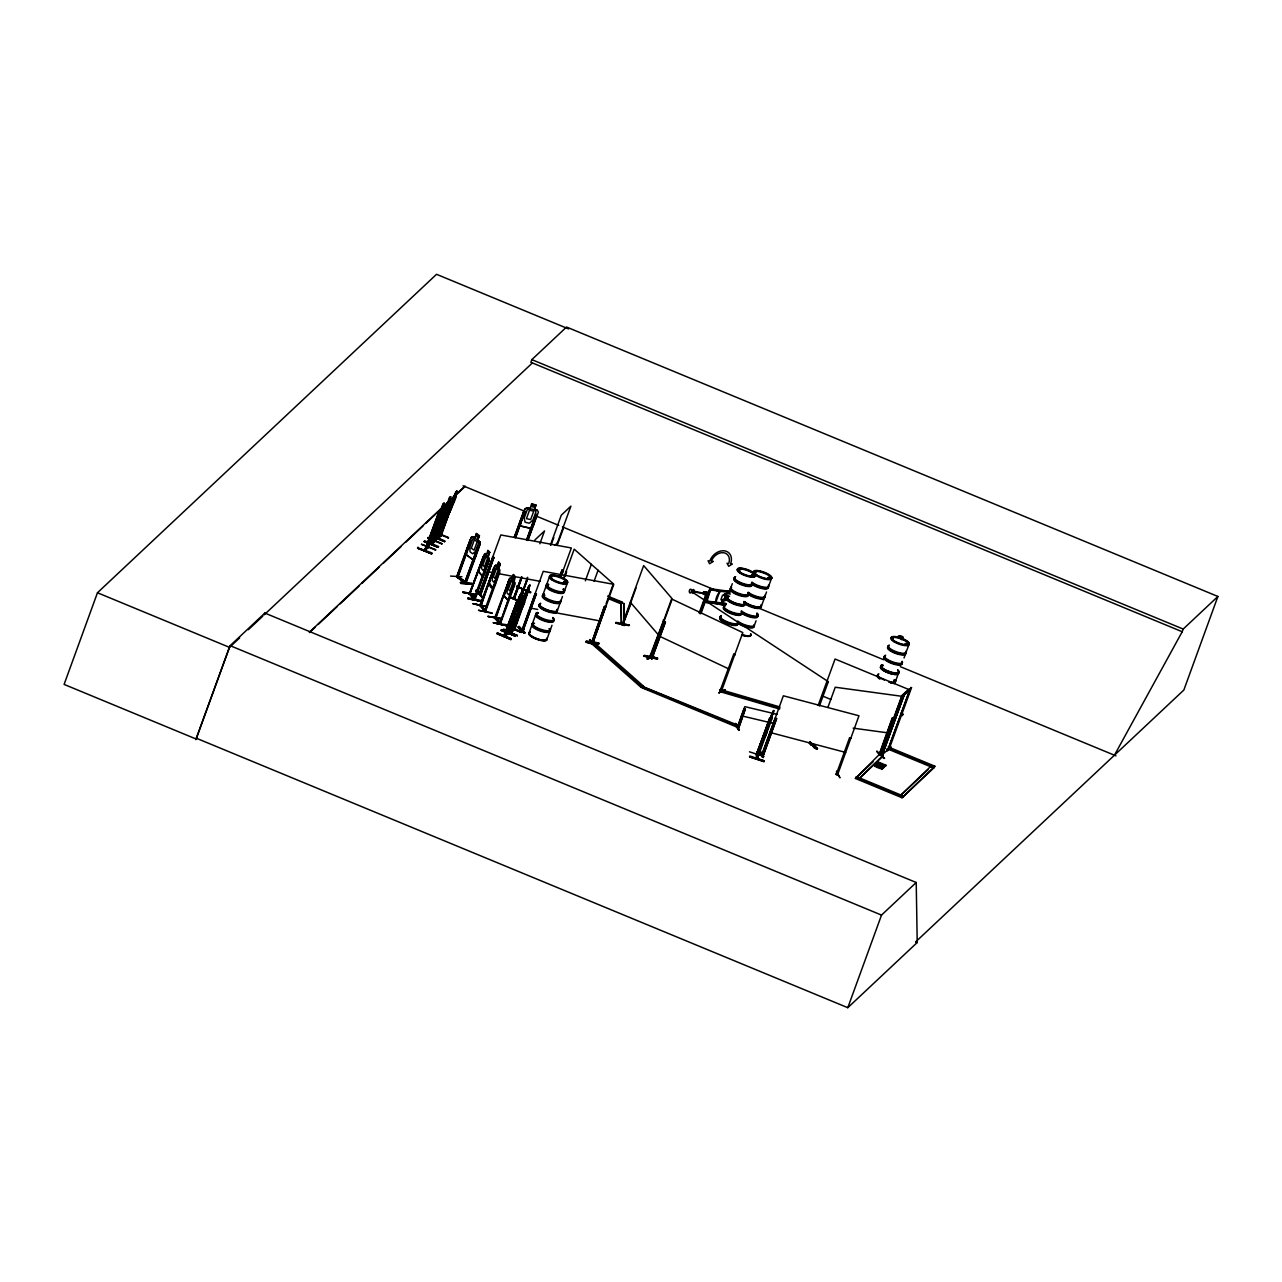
<?xml version="1.0" encoding="UTF-8"?>
<svg xmlns="http://www.w3.org/2000/svg" width="1282" height="1282" viewBox="0 0 1282 1282"><rect width="100%" height="100%" fill="white"/><g stroke="black" fill="none" stroke-linecap="round" stroke-linejoin="round"><path stroke-width="1.5" d="M489.259 560.49L488.154 556.885L489.644 552.334L487.897 556.933L488.346 559.465L473.747 599.223L474.853 599.96L489.259 560.49L489.163 558.215L485.221 553.536L469.549 594.271L484.179 554.449L485.365 553.568L486.455 554.866M499.643 569.993L495.237 584.127M510.621 577.926L514.659 582.573L514.547 584.672L508.137 600.665L504.098 595.81M514.963 576.628L513.329 581.131L514.739 582.445L514.691 584.704L500.252 624.062M520.54 521.149L520.364 525.876L530.796 528.264L533.841 524.178M460.414 582.461L471.696 583.166L471.888 584.207L460.591 583.358L471.536 583.871L460.414 582.413M706.638 602.54L710.388 590.089L705.437 602.38M711.286 588.614L710.805 589.816C706.959 590.778 714.763 588.855 709.908 588.662L730.612 591.499M522.703 592.797L522.527 594.111L522.864 592.861L521.566 593.438M528.825 590.297L528.937 589.143M527.03 590.794L525.989 591.467L529.162 589.047L514.611 629.75L510.669 632.891L526.149 591.531L525.011 593.438M598.678 642.907C601.002 645.647 583.871 643.292 586.275 641.24L598.71 642.955L586.291 641.256M703.578 592.396C705.485 595.777 676.768 587.06 703.417 593.245M466.327 554.657L473.298 559.913L466.199 554.769L466.824 549.529L471.231 537.414L472.978 536.597L479.885 541.693L480.253 544.001L465.959 583.486L466.456 582.156L465.414 581.419M442.194 507.544L428.204 547.911L442.963 508.121C444.021 502.752 438.845 526.373 433.813 527.527M448.988 501.47L450.575 496.711L434.774 541.501L449.694 500.493L440.063 527.527L442.226 522.719M447.899 511.438C443.284 525.908 458.203 495.557 456.12 494.916M425.143 550.891L440.367 509.515L424.999 550.923L429.101 546.196M431.826 542.975C441.104 536.213 425.848 546.933 432.467 542.863M432.034 544.273L446.937 503.089L431.329 543.969M434.999 541.485L435.175 539.578M438.316 538.616L438.091 536.934L438.22 538.52M441.537 535.539L437.931 538.889L453.363 497.512L452.418 499.499M446.601 509.515L446.649 510.605M446.585 510.701L446.825 509.419L445.992 510.332M644.253 655.31L657.682 658.067L644.061 655.903M468.154 597.893L468.154 598.886L481.375 601.29M478.555 610.184L491.951 612.956M492.24 613.261L478.747 610.456M481.679 600.585L468.154 597.781M507.111 624.783L493.298 622.748L507.095 625.84L493.298 622.748L507.111 625.76L507.079 624.735M749.842 756.027L764.28 760.819L749.633 756.62M764.056 761.46L749.569 756.781M482.705 576.451L484.852 572.589L482.705 576.451L478.667 571.612L479.772 566.564M510.765 577.942L509.467 578.631L504.163 595.938L508.153 600.457M705.132 601.995L710.084 588.454L700.917 613.709M709.571 589.768L729.891 592.524M710.276 588.999L711.157 588.855M508.682 632.122L507.319 633.596L518.024 604.223M508.297 633.564L504.435 636.641M510.989 632.539L510.028 632.571L524.338 595.874L523.489 595.97M511.069 631.529L514.451 629.013L511.374 631.545M515.092 628.404L514.05 628.388L515.027 628.276M707.776 593.758L706.398 593.566L707.776 593.758L707.215 595.281L707.231 594.367M901.038 713.209L900.797 714.186M902.352 715.564L902.977 714.17M902.832 713.994L902.224 715.484M440.591 521.822L439.854 524.867L442.803 519.627M501.038 630.391L515.172 636.08L501.038 630.391L501.342 629.638L515.043 636.048M705.869 601.258L726.157 603.726L725.708 604.96L705.084 602.203L725.452 604.735L725.9 603.502L705.501 600.921M771.876 714.987L771.86 713.978L771.54 719.795L757.117 759.232L756.909 754.441M771.524 719.795L772.085 716.606M623.757 623.869C622.042 621.674 624.046 627.315 622.155 624.446M435.592 550.074L421.457 544.321M428.012 537.975L442.018 543.76M434.438 532.206L448.444 537.991M434.502 531.758L448.508 537.495L448.219 538.264M535.507 638.724L535.588 638.564A9.567 2.788 20 0 1 530.011 632.347M898.442 671.464A9.503 2.772 20 0 1 887.545 671.512L887.625 671.223M446.408 507.752L446.649 506.855L446.36 507.928M516.117 610.857L513.056 613.485L514.29 609.319M519.354 609.671C524.21 597.428 514.979 616.594 522.431 607.027M435.191 523.569L433.877 527.783L435.047 523.505M441.617 517.095L440.447 521.357L441.713 517.207M440.239 527.479L437.386 530.203L444.774 511.326M437.547 530.251L438.877 526.053M516.598 586.355L530.62 592.076L516.598 586.355L530.347 592.845L530.62 592.076M528.088 589.191L529.017 588.983M469.148 593.79L474.34 599.816L487.673 562.686M470.734 593.117L469.661 592.412L470.286 593.101M469.613 594.287L483.09 557.253L469.244 593.822L470.222 594.415M474.628 598.373C476.648 599.031 472.85 596.499 473.859 599.255M479.724 605.441L484.965 611.53L498.249 574.336M480.894 606.178L494.756 566.099L480.253 605.985M485.189 610.024L480.718 605.136L484.724 609.895C487.817 611.049 483.602 608.101 484.42 610.953L498.906 571.115L498.618 568.615M495.749 618.725L508.521 581.451L494.628 618.052L495.685 618.661M496.166 617.315L495.092 616.626L495.717 617.299M495.124 618.052L500.284 624.174L500.252 622.219M887.529 671.447L887.545 671.399A9.503 2.772 20 0 1 883.378 665.246M568.599 328.929L436.537 274.3L97.464 592.749L64.1 684.412L196.162 739.041L230.151 645.663L264.861 613.068L916.213 882.497L917.223 942.51L847.803 1007.7L196.45 738.272M228.853 648.756L195.777 739.65L196.979 738.496M264.861 613.068L264.236 614.783L532.399 362.934M417.804 547.767L432.034 552.959L431.553 553.92L417.563 548.119L418.028 547.174M427.948 538.12L428.236 537.35L441.937 543.905L428.156 537.847M425.303 549.033L424.518 550.731L438.22 513.729L424.919 550.347M439.774 514.675L428.124 547.334M442.418 507.88L444.005 503.121L442.258 507.816L443.123 506.919M428.028 547.366L441.873 509.387L437.691 518.857L438.797 517.816M431.008 544.177L445.271 507.512L444.469 507.608M431.441 543.969L444.79 507.303M443.668 512.992L449.389 497.817L450.719 496.775M444.934 511.39L447.578 505.573M443.668 515.588L434.935 541.453M439.998 526.293L434.662 540.956M441.328 522.623L448.444 502.977L444.261 512.431L445.367 511.39M438.156 536.966L437.354 538.664L441.409 534.898M451.072 501.663L437.659 538.312M453.956 498.954L440.575 535.652L455.959 496.118M435.367 550.331L435.656 549.561L421.586 544.273M450.286 509.643L440.607 535.604M451.617 505.973L454.709 497.32L450.543 506.775L451.649 505.749M455.975 494.852L455.11 495.749L456.841 491.054L441.2 535.812M438.172 547.382L438.604 546.549L424.598 540.764L424.118 541.709L438.172 547.382L424.182 541.597M444.646 541.485L430.864 535.139L444.87 540.908M450.543 576.083L461.905 576.756M531.838 359.633L530.86 362.309L1182.212 631.738L1183.19 629.061L1217.9 596.467L566.548 327.038L531.838 359.633L1183.19 629.061M479.997 543.985L465.446 583.454L456.584 576.884L469.933 540.219L471.135 540.844L457.802 577.493M465.799 583.374L456.985 576.9C457.434 573.519 459.228 577.765 457.498 577.557L470.75 540.812L469.933 540.219M471.423 537.559L472.962 536.773L474.821 538.232L476.535 533.504L474.901 538.023M479.228 535.764L477.593 540.267L479.66 541.805M474.949 538.232L472.914 538.648L469.853 547.061L470.013 551.773L472.786 553.808L475.59 551.292L478.651 542.879L477.705 540.283L479.5 535.7L476.423 533.504M464.661 582.877L477.978 546.148L479.18 546.773L477.978 546.148M478.362 546.164L464.629 582.813M464.917 582.765L465.719 581.579M465.382 583.39L465.783 581.996L458.235 576.628M462.946 591.643L476.215 595.168L476.487 594.415L462.706 592.428L476.215 594.992M469.196 593.854L469.709 592.412M486.311 555.058L487.945 550.331L489.788 552.366M475.622 590.714L476.616 590.073L482.288 597.108L475.638 590.682L476.632 590.073L482.208 596.963M472.994 603.726L486.807 606.594L473.314 603.838M487.673 563.151L474.212 599.784M484.66 572.477L489.035 560.458M480.878 594.383L493.89 557.446L492.705 557.221L479.42 594.079L481.375 593.037M479.724 594.159L480.75 594.319L493.89 557.446M481.551 596.979L475.718 590.617M480.878 604.223L479.756 605.505L493.666 568.904L480.814 606.114M495.846 579.544L493.682 582.14L492.112 580.265L492.576 575.666L498.666 562.013L500.365 564.016L498.73 568.535L499.836 572.157L485.477 611.61L484.852 610.937M497.031 566.74L498.666 562.221L500.108 564.08L498.458 568.583M484.836 611.434L485.333 609.607M486.487 606.482L473.042 603.662M514.226 537.222L523.569 511.55L524.803 511.838L515.62 537.703M514.37 537.43L524.787 509.034L526.87 507.816L529.899 508.457M537.302 510.364L526.87 507.993L524.915 509.13L520.428 521.197L520.204 526.005L530.844 528.44L534.033 524.306M515.46 537.495L524.803 511.838M488.138 616.626L501.919 618.613L488.17 616.386M534.482 509.563L536.084 504.98L531.549 503.954L530.043 508.714L527.239 509.691L524.178 518.12L525.123 522.239L529.354 523.216L532.927 520.123L536.004 511.694L534.274 509.675L535.876 505.108L531.645 504.13M495.749 616.77L495.237 618.629L509.627 578.647L510.653 577.733L511.887 579.063M511.742 579.256L513.537 574.56L507.432 588.214L506.967 592.813L508.553 594.688L510.717 592.092M526.501 540.026L535.844 514.354L537.238 514.851L535.844 514.354M526.646 540.219L535.988 514.563M527.751 540.299L537.094 514.643M527.896 540.507L538.392 512.127L537.366 510.172L534.225 509.611M513.12 586.884L499.74 624.046L513.778 583.663L515.236 576.563L513.393 574.528M499.643 623.933L500.445 622.315M497.368 632.875L497.128 633.484M521.518 576.98L513.329 598.886L521.373 577.14M514.21 599.047L521.854 577.333M514.018 599.143L522.014 577.188M517.303 635.696L503.185 629.975L517.351 635.535L503.185 629.975L503.666 629.061L517.287 635.648M504.723 634.782L503.794 636.481L504.804 636.385L517.543 599.495L503.73 636.353L517.543 599.495M507.352 626.577L507.64 625.808L521.55 631.689L521.261 632.443L507.352 626.577L521.261 632.443M520.556 594.672L523.665 589.047L522.207 590.153L515.781 608.261L518.954 603.133M527.463 577.541L523.457 590.281L527.431 579.448M521.774 593.678L527.623 577.381M539.85 543.76L544.529 530.94L534.882 539.978M527.271 579.592L507.352 633.548M507.944 633.757L522.591 594.015L516.245 611.049L518.168 606.13M520.7 601.819L510.396 596.915M523.841 595.665L510.14 632.635M510.701 632.843L525.139 593.47M526.87 590.842L529.963 585.217L514.098 629.975L527.687 591.419L523.409 600.841L524.61 599.848M514.05 628.388L513.537 629.686L526.694 594.608M528.072 589.848L529.819 585.153M510.813 639.622L497.096 633.548M511.246 638.789L497.336 632.923L511.278 638.757L510.989 639.526L496.919 633.709M518.056 627.074L524.066 633.26L518.056 627.042L519.066 626.449L524.995 632.715L523.969 633.34M550.475 544.914L561.292 515.188L570.923 506.134L556.564 545.315M550.956 545.106L553.824 537.511M523.601 629.158C521.854 627.795 520.829 630.936 523.104 630.504M593.502 643.356L589.912 639.526L589.592 640.279L592.669 643.516L613.774 584.336L543.231 571.323L521.854 630.456L522.639 629.206C524.915 628.725 523.168 632.154 521.774 630.263M523.072 630.696L536.309 593.806L523.04 630.456M557.061 545.507L563.311 528.617M528.857 633.452L531.838 625.328M532.431 623.629L535.491 615.216M542.927 594.8L545.988 586.371M546.613 584.672L549.561 576.563M560.026 575.602L562.045 570.025L563.439 570.458L562.093 574.176M560.218 575.826L562.045 570.025M561.212 575.826L571.355 547.975L500.813 534.947L479.228 593.87L480.686 594.127M564.064 577.012L574.192 549.161L613.357 583.807L606.017 603.966M564.481 577.076L565.843 573.358M565.41 575.746L566.083 571.435L566.756 572.028M549.85 631.209L546.901 639.333A9.567 2.788 20 0 1 535.62 638.516M550.443 629.51L551.997 625.295M557.382 610.488L560.346 602.38M562.494 596.467L560.939 600.665A9.551 2.788 20 0 1 549.69 599.848A9.551 2.788 20 0 1 544.097 593.694M564.625 590.553L567.397 582.941M585.345 580.826L591.339 564.336M594.079 581.275L598.069 570.282M589.944 639.59L595.745 646.481M592.188 641.321L591.707 642.651M592.172 640.84L591.387 643.34L604.479 606.402L605.665 606.61L592.572 643.548M604.479 606.402L591.499 643.34M604.014 609.463L591.675 643.676L640.631 686.976L652.201 691.078M592.46 643.308L605.681 606.13M594.095 643.997L594.511 642.859L592.092 642.522L641.048 685.822L736.797 724.763L736.381 725.9L735.676 726.557L642.346 687.953L643.468 686.158L594.511 642.859M608.71 597.444L624.078 603.566L624.238 625.504L621.433 624.59L620.857 603.79L621.978 601.979L607.62 596.05M621.562 603.133L621.978 601.979M615.681 623.148L615.953 622.395L629.382 625.055L615.681 623.148L629.061 625.632M623.661 604.703L624.078 603.566M621.433 624.59L621.273 602.652M622.219 624.51L643.66 565.57L671.832 598.341L650.439 657.346L649.782 656.656L663.707 620.151M622.699 625.055L636.032 587.941M631.097 603.357L622.876 624.687M647.057 658.948L653.772 656.063L647.154 658.884M649.814 656.753C649.686 653.708 653.051 657.153 650.182 655.695M650.311 657.281L658.291 635.023M651.833 658.724L665.422 621.978L664.236 621.417L650.551 658.131L672.137 599.223L742.807 632.587L721.782 690.181M640.631 686.976L641.048 685.822M643.468 686.158L642.346 687.953M703.017 593.79C710.885 594.015 700.26 595.681 703.77 591.675L707.055 592.268L699.988 613.517M703.225 593.967L703.77 591.675M707.44 595.986L705.388 595.217L707.023 594.191M699.139 612.972L706.847 592.092M699.652 613.421L706.286 595.874L700.068 613.597M700.501 613.149L704.363 602.572M729.586 591.579L724.058 590.762L719.474 591.611C713.561 600.938 714.667 605.088 724.763 604.816L719.25 603.998M715.869 602.171L719.651 591.803M730.756 587.861L732.31 583.663M724.763 689.556L725.179 690.661L718.753 692.793L724.795 689.652M779.6 709.058L720.212 691.703L719.907 690.694L720.324 689.54L779.696 706.895M721.654 690.149L720.516 689.556L720.019 690.902L733.705 654.221L734.907 654.782L733.705 654.221M720.212 691.703L721.045 689.588M756.06 620.808L754.505 625.023A9.551 2.788 20 0 1 747.919 625.728A9.551 2.788 20 0 1 737.743 621.033M761.444 606.001L764.409 597.893M765.001 596.178L766.556 591.98M768.687 586.066L771.668 577.958M735.499 723.689L734.586 723.897L738.624 729.714C738.897 727.198 730.772 716.798 739.217 729.843M735.676 726.557L736.797 724.763M737.406 727.102L738.801 727.439L745.339 708.898L738.945 727.471L737.406 726.942L744.794 706.638L777.18 714.346M737.727 727.231L744.089 708.609L745.483 709.106M772.004 714.026L756.348 754.761L769.761 717.664M756.428 754.761L769.761 718.096M771.86 713.978L756.364 754.329L756.46 759.008L771.443 716.75L768.415 726.638M771.828 715.196L773.687 710.532L771.876 716.654M773.687 710.532L767.101 730.243L768.431 727.423M769.873 721.91L756.396 758.896L773.559 712.055M836.585 772.998C834.71 776.86 839.229 770.29 837.515 774.921L858.972 715.773L783.35 695.789L761.845 754.89L775.241 718.064L776.62 718.593L763.399 755.322L761.748 754.697M763.014 755.002L763.8 753.768M762.47 757.374L759.569 751.749L760.53 751.22L763.527 756.813L762.566 757.293M763.88 756.444L749.473 751.829M818.156 705.453L835.063 659.012L909.723 689.892L903.634 695.533L902.416 695.02L880.75 754.521M819.422 705.981L828.332 681.687L693.674 593.021M817.435 748.528L810.016 742.022L817.515 748.528L816.538 749.201L809.214 742.598M810.064 742.022L809.118 742.695M811.65 743.432L814.663 747.871L812.035 743.961L811.971 744.89L810.448 744.505L810.817 743.672M810.448 744.505L811.955 743.961M813.461 745.884C812.676 744.105 817.083 744.153 814.855 746.364L813.717 746.188L814.102 744.586M814.134 744.81L813.99 746.252L815.512 745.002L814.471 746.044M827.9 707.392L835.239 687.232L901.647 696.27L880.141 755.258C877.882 755.755 878.859 752.358 880.558 753.656M815.256 744.762L814.775 746.108M836.633 771.379L837.066 772.165M849.597 737.711L850.976 738.24L849.597 737.711L836.201 774.52L837.627 774.905L838.156 773.415M901.15 639.077L901.711 637.571L899.051 637.042M901.759 639.782C907.72 634.478 890.974 635.503 902.72 636.962M888.17 746.893L934.834 766.187L934.418 767.341L902.047 797.757L855.382 778.446L880.221 753.56L880.109 755.226M895.669 680.886L898.65 672.778M904.034 657.97L905.557 653.756M906.166 652.057L909.146 643.949M878.875 753.944L876.776 751.092L884.067 758.255M874.548 766.38L875.125 765.338L878.491 766.107L878.202 766.876C869.276 763.784 881.92 770.402 882.481 768.431L879.997 766.764L882.208 769.2M892.16 718.16L893.538 718.545L892.16 718.16L878.955 755.034L880.638 753.912L883.314 755.146L882.897 756.284L858.796 778.911L883.314 755.146M892.432 718.385L879.244 755.098M878.202 766.876L875.766 765.242L876.311 764.216L883.715 767.277L883.138 768.319L879.724 767.517M875.766 765.242L876.311 764.216M878.827 754.81L879.949 754.97L893.282 718.321M876.904 764.168L877.465 763.143L880.83 763.912L880.558 764.681C869.5 761.171 890.878 770.162 882.064 765.322L882.337 764.553C893.538 768.094 872.145 759.152 880.83 763.912M880.558 764.681L878.106 763.03L878.667 762.021M903.81 694.283L911.518 687.633L904.451 694.267L882 755.963L903.666 695.373M878.843 767.357L879.372 766.283M881.183 765.146L881.455 764.376L877.176 763.415M882.064 765.322L885.782 765.835L881.439 764.841L881.712 764.088M886.711 750.547L890.589 746.396L891.022 747.438L886.711 750.547L890.99 747.31L887.497 750.835M910.909 687.376L888.154 749.457L881.984 755.018M881.936 769.456L882.481 768.431M903.65 695.485L909.771 689.62L887.929 749.569L888.987 749.409L911.518 687.633M883.138 768.319L883.715 767.277M884.276 767.245L884.836 766.219L882.337 764.553M885.493 766.107L886.054 765.066M902.047 797.757L934.834 766.187M902.752 797.083L903.169 795.946L856.504 776.636L856.088 777.789L900.958 796.346M931.004 766.876L931.421 765.723L900.028 795.962L928.184 769.52M847.803 1007.7L881.519 915.092L916.213 882.497M1217.9 596.467L1183.847 690.037L915.733 941.821M424.935 549.353L428.557 546.965M437.755 537.238L438.604 537.527M765.29 732.038L765.498 735.884L767.149 731.814M436.521 525.091L438.7 520.3M446.665 515.46L449.389 512.912L451.552 508.233M551.132 576.531L550.94 576.435M550.747 577.092L551.18 576.612M551.132 577.124L551.548 576.676M565.266 582.957L564.16 581.868L566.147 582.877M739.746 570.137L738.304 569.673L739.426 569.721M739.474 569.545L739.522 569.913M751.38 575.314C756.829 574.865 750.835 577.365 752.342 575.185M755.595 572.862L754.425 572.189M767.806 577.765L770.402 578.679L769.008 578.519M768.078 577.749L768.944 577.413M769.232 578.583L770.354 578.775M892.881 638.821L892.304 638.164L893.233 638.869M893.298 638.164L893.169 637.987M907.127 643.628C902.624 642.811 908.65 645.439 907.255 643.756M907.672 644.638L906.711 644.574M522.559 607.219C527.303 594.576 523.248 609.27 519.514 609.735M444.582 541.613L430.656 535.7M431.585 553.824L417.563 548.119L431.746 553.68M756.861 757.229L757.662 757.502M439.389 517.255L436.377 522.463L442.819 504.243L444.053 503.377M444.053 514.995L445.96 510.829M452.242 505.188L449.229 510.396L455.815 492.24L453.171 497.576M525.267 599.303L522.095 604.447L528.521 586.227L529.963 585.217M504.195 635.055L508.137 632.843L504.579 635.167M518.713 597.252L520.716 594.624M519.803 595.473L504.515 636.673M1114.427 755.226L1182.212 631.738M495.429 584.239L493.121 588.085L495.381 584.159M508.009 600.425L510.3 596.787M424.31 541.469L438.332 547.302M473.17 559.897L475.846 556.1M809.791 742.582L817.227 749.281M518.986 626.449L524.899 632.715M518.713 627.058L524.691 633.276M485.269 567.894L483.122 570.49L481.535 568.615L482 564L485.061 555.587L486.455 555.09M705.581 600.809L707.135 601.13M760.258 751.829L763.255 757.582M647.731 659.124L653.419 656.64M514.467 597.829L513.954 597.797M523.505 588.518L523.585 588.518M522.912 590.024L522.303 590.794M443.989 512.127L446.665 509.355M444.133 512.191L444.95 511.278M445.287 511.774L441.168 521.261L442.226 520.204M828.332 681.687L826.954 681.287M239.654 637.875L229.526 647.378L97.464 592.749M248.323 629.718L262.794 616.145M449.373 497.929L450.575 496.711M442.803 504.355L444.149 503.185M457.001 491.118L455.639 492.288L456.905 491.31M450.158 497.897L448.892 500.06L449.613 499.403M443.588 504.307L442.322 506.486L443.043 505.813M456.44 492.24L455.174 494.419L455.879 493.746M309.379 632.202L464.597 486.423M440.319 509.643L441.328 508.81M446.889 503.217L449.854 500.557M309.523 632.587L315.34 627.106M318.257 624.382L337.182 606.594M340.099 603.854L359.04 586.082M361.941 583.342L379.424 566.932M383.783 562.83L401.266 546.42M405.641 542.318L423.108 525.892M426.025 523.168L443.492 506.759M449.325 501.278L465.35 486.231M447.674 504.595L448.155 504.804M433.733 527.719L436.697 525.043M430.399 536.052L444.598 541.661M428.508 546.02L429.166 546.324M441.953 534.129L440.976 534.225L441.905 534.161M425.255 549.401L428.076 546.757M438.107 537.334L440.928 534.69M435.752 539.85L434.774 539.962M431.713 544.465L435.255 541.18M554.834 545.395L557.574 542.799M855.382 778.446L873.09 761.812M881.471 755.627L904.451 694.267M878.106 763.03L881.439 764.841M884.836 766.219L881.455 764.376M902.416 695.02L908.585 689.444L909.803 689.956M591.483 641.705L593.149 642.202L591.611 641.721M590.986 643.035L592.124 643.195M529.386 586.339L528.056 588.486L528.841 587.845M519.659 595.409L522.864 592.861M518.024 599.688L517.191 599.784M518.313 603.662L517.095 604.655L521.373 595.233L507.72 633.26M513.201 613.549L516.277 610.921M494.644 566.211L495.926 565.218L497.031 566.516M494.788 566.227L495.91 565.394M735.259 723.993L739.313 729.939M738.544 729.73L734.586 723.881M550.363 576.676L551.805 577.172M563.856 581.98L565.65 583.342M738.72 569.368L739.538 569.673M738.64 569.705L739.65 570.153M754.745 572.365L755.963 572.685M458.379 576.243L457.53 575.586M665.422 621.978L651.881 658.74L652.201 657.346L651.048 656.801L652.506 657.458M651.288 656.913L651.048 658.131M650.791 658.243L652.025 658.804M652.057 658.628L650.695 658.163M721.365 691.527L720.276 691.046M718.753 692.793L724.667 690.309M727.519 599.159C719.01 604.719 720.484 598.822 726.974 598.069C721.253 595.265 725.275 590.553 728.176 597.284M737.503 726.237L739.121 726.99M693.161 591.883L693.258 591.034M836.104 774.328L837.499 774.889M836.874 773.046L838.236 773.623M475.285 598.566L470.141 593.47M500.717 622.764L495.573 617.684L500.317 622.732M591.739 640.872L592.476 641.465M724.138 590.842L719.474 591.611M707.327 596.002L706.799 595.505M564.497 581.852L564.336 582.733M755.002 572.333L755.114 571.996M754.745 572.028L755.402 572.83M753.544 575.314L753.528 576.179L751.861 575.298M753.992 575.938L752.951 575.65M769.905 578.503L767.646 577.653L768.575 578.342M893.362 638.66L892.544 638.516M471.231 537.414L456.889 576.836M479.885 541.693L480.253 544.001M466.824 549.529L466.199 554.769M465.27 581.804L457.85 576.596M753.768 576.227L751.717 575.474M768.735 577.381L768.575 578.182M769.873 578.23L768.687 577.894M564.4 581.804L565.586 582.14M563.936 582.06L564.993 582.236M564.32 582.332L565.362 582.653M565.378 583.118L566.34 583.166M892.544 637.779L892.689 638.757M703.978 591.867L707.055 592.268M707.215 595.281L705.533 594.832M705.388 595.217L707.424 595.457M586.002 642.01L598.55 643.66M586.403 642.25L598.822 643.997M884.596 758.447L877.192 751.861M729.666 591.435L724.17 590.682M730.403 594.063L726.59 593.534L722.503 595.345L720.965 599.559L723.417 602.252M729.586 596.306L725.772 595.793L724.234 600.008L728.048 600.521M853.139 728.144L888.314 732.919M738.929 726.766L737.647 726.445M811.714 744.826L810.448 744.329L811.843 744.842M720.356 690.886L721.558 691.447M492.913 557.446L494.099 557.67M536.517 594.031L535.123 593.598L522.159 630.536M604.671 606.61L605.873 606.835M591.339 643.276L592.524 643.5M487.464 571.612L493.346 572.701M497.256 573.423L540.363 581.371M529.883 607.988L537.735 609.431M555.362 612.684L600.425 621.001M763.623 753.912L762.229 753.351L763.912 753.96M906.887 644.109L907.832 644.525M664.188 620.712L663.243 620.055M643.965 656.047L657.698 659.028L644.285 656.32M483.554 557.798L482.625 557.157M495.926 565.218L499.804 570.025M494.131 569.448L493.185 568.807M478.731 571.74L482.561 576.435M508.986 581.996L508.057 581.355M505.06 590.746L504.018 595.922M481.679 601.546L467.866 598.55L481.487 601.29M487.849 616.289L501.647 619.382M883.442 768.03L876.039 764.985M524.963 512.047L523.569 511.55M874.837 765.61L882.208 768.687M879.997 766.764L883.426 767.549M480.349 594.015L481.167 592.797M741.461 715.805L773.847 723.513M480.221 592.829L481.375 593.021M770.001 732.455L845.639 752.422M768.703 577.541L769.745 578.07M780.017 707.92L720.628 690.565L720.324 689.54M719.907 690.694L737.134 695.725M740.98 696.847L767.79 704.683M771.62 705.805L777.373 707.488M621.85 623.437L624.654 624.366M767.005 727.182L765.338 735.836M757.374 757.726L756.765 753.848L757.598 757.47M749.601 756.925L764.04 761.732M762.165 754.986L763.271 755.258L776.62 718.593M457.818 576.115L457.402 577.477M769.024 578.679L767.934 577.91M906.534 643.628L907.015 643.933M906.55 644.493L905.092 643.756L906.438 643.965M564.929 582.252L566.115 582.717M463.074 485.798L525.524 511.63M536.597 516.213L558.76 525.38M562.445 526.902L719.362 591.803M759.97 608.613L883.667 659.765M900.284 666.64L1115.965 755.851M445.126 513.81L443.235 518.745M614.382 600.168L619.767 602.396M608.293 598.598L620.857 603.79M821.714 695.677L830.816 699.443M889.275 748.287L934.145 766.86L933.713 767.998L887.064 748.704M889.548 748.784L902.111 753.976M905.701 755.467L911.085 757.694M914.675 759.168L923.649 762.886M927.239 764.376L930.828 765.851M510.172 597.524L517.223 600.313M510.044 597.556L517.287 600.537M642.763 686.815L736.092 725.42M655.855 692.601L665.005 696.382M668.675 697.889L710.757 715.308M714.411 716.814L736.381 725.9M855.799 777.309L902.464 796.603M230.151 645.663L881.519 915.092M622.619 625.071L623.292 623.34M474.757 598.438L470.606 593.566M499.708 623.981L494.692 618.068M753.079 575.394L752.454 575.442M658.804 635.888L729.474 669.252M814.038 747.662L812.051 744.698M720.596 689.652L722.038 690.101M715.789 602.107L719.33 604.062M752.342 575.89L751.54 575.201M876.039 764.473L878.491 766.107M836.441 771.956L839.966 777.837L836.553 771.283M480.51 605.649L483.843 609.751M881.519 756.268L883.907 758.367M809.134 742.663L816.634 749.105M598.55 647.939L601.514 650.567M608.934 657.121L613.373 661.063M617.828 664.989L623.757 670.246M628.212 674.172L637.122 682.056M593.614 644.525L595.521 646.545M476.215 590.714L482.288 597.108M630.327 602.22L658.499 634.991M487.961 550.539L489.532 552.414M493.266 588.118L489.243 583.262C492.625 568.006 485.686 588.855 493.121 588.085M469.741 593.903L473.282 598.101M773.463 710.677L773.383 712.696M772.822 713.257L772.838 714.186M623.725 606.594L624.238 625.504M445.832 510.268L445.864 511.214M692.44 590.233A1.907 1.106 -82.5 0 1 694.027 590.008A1.907 1.106 -82.5 0 1 693.915 592.685A1.907 1.106 -82.5 0 1 692.328 592.909M560.01 601.498A9.551 2.788 20 0 1 551.404 602.412A9.551 2.788 20 0 1 542.59 595.826M543.472 595.393A9.551 2.788 20 0 1 544.898 595.249M560.346 600.938A9.679 2.836 20 0 1 550.427 601.45A9.679 2.836 20 0 1 543.584 594.752M556.917 610.024A9.551 2.788 20 0 1 547.126 610.536A9.551 2.788 20 0 1 540.347 603.966A9.551 2.788 20 0 0 547.126 610.536A9.551 2.788 20 0 0 556.901 610.088M557.093 609.383A9.487 2.772 20 0 1 547.366 609.879A9.487 2.772 20 0 1 540.651 603.325M557.077 609.623A9.567 2.788 20 0 1 547.27 610.136A9.567 2.788 20 0 1 540.507 603.518M563.102 589.8A9.679 2.836 20 0 1 560.538 592.909A9.679 2.836 20 0 1 548.263 588.39A9.679 2.836 20 0 1 548.696 584.48M563.695 591.387A9.551 2.788 20 0 1 552.75 591.435A9.551 2.788 20 0 1 548.568 585.137M560.538 600.425A9.679 2.836 20 0 1 550.619 600.938A9.679 2.836 20 0 1 543.776 594.239M563.295 589.287A9.679 2.836 20 0 1 555.491 591.226A9.679 2.836 20 0 1 547.446 584.111M563.391 588.678A9.551 2.788 20 0 1 555.715 590.601A9.551 2.788 20 0 1 547.767 583.582M549.513 630.343A9.551 2.788 20 0 1 539.738 630.84A9.551 2.788 20 0 1 532.975 624.222M548.92 628.757A9.679 2.836 20 0 1 546.356 631.866A9.679 2.836 20 0 1 534.097 627.331A9.679 2.836 20 0 1 534.514 623.437M546.452 638.773A9.551 2.788 20 0 1 536.661 639.285A9.551 2.788 20 0 1 529.899 632.667M556.532 610.889A9.487 2.772 20 0 1 546.821 611.386A9.487 2.772 20 0 1 540.107 604.816M557.125 611.258A9.567 2.788 20 0 1 545.828 610.44A9.567 2.788 20 0 1 540.235 604.271M553.536 619.655A9.679 2.836 20 0 1 542.446 619.703A9.679 2.836 20 0 1 538.2 613.325M550.138 628.645A9.551 2.788 20 0 1 540.347 629.142A9.551 2.788 20 0 1 533.6 622.539M553.199 620.216A9.551 2.788 20 0 1 543.424 620.728A9.551 2.788 20 0 1 536.661 614.11M550.042 629.254A9.679 2.836 20 0 1 540.123 629.766A9.679 2.836 20 0 1 533.28 623.068M552.798 618.116A9.679 2.836 20 0 1 550.234 621.225A9.679 2.836 20 0 1 537.959 616.706A9.679 2.836 20 0 1 538.392 612.796M552.895 617.507A9.551 2.788 20 0 1 545.219 619.43A9.551 2.788 20 0 1 537.286 612.411M901.567 663.002A9.551 2.788 20 0 1 891.775 663.499A9.551 2.788 20 0 1 885.013 656.897M901.887 662.441A9.679 2.836 20 0 1 891.968 662.954A9.679 2.836 20 0 1 885.125 656.256M897.737 669.861A9.503 2.772 20 0 1 890.077 671.784A9.503 2.772 20 0 1 882.176 664.797M897.688 670.133A9.567 2.788 20 0 1 889.996 672.056A9.567 2.788 20 0 1 882.048 665.021M905.573 652.33A9.679 2.836 20 0 1 895.653 652.842A9.679 2.836 20 0 1 888.811 646.128M902.175 661.304A9.551 2.788 20 0 1 892.384 661.8A9.551 2.788 20 0 1 885.638 655.198M905.236 652.891A9.551 2.788 20 0 1 896.631 653.804A9.551 2.788 20 0 1 887.817 647.202M902.079 661.929A9.679 2.836 20 0 1 892.16 662.425A9.679 2.836 20 0 1 885.317 655.727M905.765 651.801A9.679 2.836 20 0 1 895.846 652.314A9.679 2.836 20 0 1 888.987 645.615M905.861 651.192A9.551 2.788 20 0 1 896.07 651.689A9.551 2.788 20 0 1 889.323 645.086M898.089 672.409A9.503 2.772 20 0 1 888.346 672.906A9.503 2.772 20 0 1 881.615 666.336A9.503 2.772 20 0 0 888.362 672.874A9.503 2.772 20 0 0 898.105 672.377M898.329 671.912A9.567 2.788 20 0 1 887.368 671.96A9.567 2.788 20 0 1 883.186 665.646M895.365 680.021A9.551 2.788 20 0 1 889.083 681.591M884.42 680.069A9.551 2.788 20 0 1 878.827 673.915M894.339 679.62A9.679 2.836 20 0 1 888.907 682.232M880.061 678.563A9.679 2.836 20 0 1 878.507 674.444M894.147 680.133A9.679 2.836 20 0 1 890.91 683.162M879.869 679.091A9.679 2.836 20 0 1 877.417 675.406M893.826 680.71A9.551 2.788 20 0 1 893.907 683.691M764.072 597.011A9.551 2.788 20 0 1 758.912 598.822A9.551 2.788 20 0 1 747.614 593.887M764.409 596.451A9.679 2.836 20 0 1 759.184 598.293A9.679 2.836 20 0 1 747.727 593.278M760.979 605.505A9.551 2.788 20 0 1 755.819 607.315A9.551 2.788 20 0 1 744.522 602.38M761.155 604.928A9.503 2.772 20 0 1 756.027 606.723A9.503 2.772 20 0 1 744.778 601.803M761.123 605.152A9.567 2.788 20 0 1 755.963 606.963A9.567 2.788 20 0 1 744.65 602.027M768.094 586.339A9.679 2.836 20 0 1 762.854 588.182A9.679 2.836 20 0 1 751.412 583.166M764.697 595.313A9.551 2.788 20 0 1 759.537 597.124A9.551 2.788 20 0 1 748.239 592.188M767.758 586.9A9.551 2.788 20 0 1 762.598 588.71A9.551 2.788 20 0 1 751.3 583.775M764.601 595.938A9.679 2.836 20 0 1 759.361 597.765A9.679 2.836 20 0 1 747.919 592.765M768.623 586.707A9.679 2.836 20 0 1 761.925 587.412A9.679 2.836 20 0 1 751.605 582.653M768.383 585.201A9.551 2.788 20 0 1 763.223 587.012A9.551 2.788 20 0 1 751.925 582.076M753.576 625.84A9.551 2.788 20 0 1 749.473 627.827A9.551 2.788 20 0 1 738.576 623.805M753.912 625.295A9.679 2.836 20 0 1 748.688 627.122A9.679 2.836 20 0 1 737.23 622.123M750.675 633.725A9.503 2.772 20 0 1 742.102 634.622M760.947 607.299A9.503 2.772 20 0 1 754.361 607.988A9.503 2.772 20 0 1 744.217 603.309M750.643 633.997A9.567 2.788 20 0 1 742.022 634.91M750.499 634.318A9.551 2.788 20 0 1 741.893 635.231M760.867 605.889A9.567 2.788 20 0 1 755.691 607.7A9.567 2.788 20 0 1 744.377 602.748M756.668 614.142A9.679 2.836 20 0 1 754.425 617.283A9.679 2.836 20 0 1 742.39 613.1M757.261 615.729A9.551 2.788 20 0 1 753.159 617.716A9.551 2.788 20 0 1 742.262 613.693M754.104 624.767A9.679 2.836 20 0 1 748.88 626.61A9.679 2.836 20 0 1 737.422 621.594M756.861 613.629A9.679 2.836 20 0 1 753.624 616.658A9.679 2.836 20 0 1 741.108 611.482M756.957 613.02A9.551 2.788 20 0 1 753.768 616.017A9.551 2.788 20 0 1 741.429 610.905M748.175 595.441A9.551 2.788 20 0 1 736.91 594.608A9.551 2.788 20 0 1 731.317 588.454M748.191 594.015A9.679 2.836 20 0 1 738.272 594.511A9.679 2.836 20 0 1 731.413 587.813M743.832 602.075A9.551 2.788 20 0 1 737.326 604.367A9.551 2.788 20 0 1 727.327 597.412M744.025 601.466A9.503 2.772 20 0 1 736.365 603.373A9.503 2.772 20 0 1 728.464 596.386M743.993 601.675A9.567 2.788 20 0 1 737.471 603.966A9.567 2.788 20 0 1 727.455 596.995M751.877 583.887A9.679 2.836 20 0 1 741.941 584.4A9.679 2.836 20 0 1 735.099 577.701M748.464 592.877A9.551 2.788 20 0 1 739.858 593.774A9.551 2.788 20 0 1 731.044 587.188M751.861 585.329A9.551 2.788 20 0 1 742.935 585.361A9.551 2.788 20 0 1 733.833 579.448M734.105 578.775A9.551 2.788 20 0 1 734.987 578.342M748.384 593.486A9.679 2.836 20 0 1 738.464 593.999A9.679 2.836 20 0 1 731.605 587.3M752.053 583.374A9.679 2.836 20 0 1 742.134 583.887A9.679 2.836 20 0 1 735.291 577.172M752.149 582.749A9.551 2.788 20 0 1 742.374 583.262A9.551 2.788 20 0 1 735.612 576.644M737.358 623.405A9.551 2.788 20 0 1 727.567 623.901A9.551 2.788 20 0 1 720.821 617.299M737.695 622.844A9.679 2.836 20 0 1 727.775 623.356A9.679 2.836 20 0 1 720.917 616.658M744.393 603.95A9.503 2.772 20 0 1 734.65 604.447A9.503 2.772 20 0 1 727.936 597.861M744.634 603.453A9.567 2.788 20 0 1 736.012 604.367A9.567 2.788 20 0 1 727.182 597.765M741.701 613.613A9.679 2.836 20 0 1 730.275 612.78A9.679 2.836 20 0 1 724.602 606.53M737.983 621.706A9.551 2.788 20 0 1 728.192 622.203A9.551 2.788 20 0 1 721.429 615.6M741.044 613.277A9.551 2.788 20 0 1 732.439 614.19A9.551 2.788 20 0 1 723.625 607.604M737.887 622.315A9.679 2.836 20 0 1 727.968 622.828A9.679 2.836 20 0 1 721.109 616.129M741.557 612.203A9.679 2.836 20 0 1 731.637 612.716A9.679 2.836 20 0 1 724.795 606.017M741.653 611.594A9.551 2.788 20 0 1 731.878 612.091A9.551 2.788 20 0 1 725.115 605.489M441.809 522.143L445.928 511.422L443.46 516.534C447.61 502.544 435.319 536.87 442.739 518.521L441.809 522.143M901.214 714.715L901.823 713.529L901.214 714.715M474.388 539.738L471.327 548.167L474.1 550.202L477.16 541.789L474.388 539.738M476.808 534.85L476.263 536.341L478.042 537.655L478.587 536.164L476.808 534.85M485.91 556.596L482.849 565.009L484.436 566.884L487.497 558.471L485.91 556.596M488.105 551.661L488.586 554.369L488.105 551.661M496.487 568.247L493.426 576.66L494.996 578.535L498.073 570.121L496.487 568.247M498.682 563.311L499.147 566.019L498.682 563.311M529.498 510.22L526.437 518.633L530.668 519.595L533.729 511.181L529.498 510.22M532.174 505.124L531.629 506.63L534.338 507.255L534.898 505.749L532.174 505.124M511.342 580.794L508.281 589.207L509.867 591.082L512.928 582.669L511.342 580.794M513.553 575.858L514.018 578.567L513.553 575.858M444.021 511.999L443.091 513.986L444.181 512.047M713.096 561.436L709.603 563.776L708.081 560.779L709.811 561.003A12.852 9.807 -48.9 0 1 724.426 550.827A12.852 9.807 -48.9 0 1 730.628 563.76L732.342 563.984L728.705 566.307L727.022 563.279L728.737 563.503A10.737 8.189 -48.9 0 0 723.561 552.718A10.737 8.189 -48.9 0 0 711.35 561.212L713.096 561.436M917.271 942.462L915.685 941.869L917.223 942.51M552.414 579.176A9.503 2.772 20 0 0 567.413 582.749A9.503 2.772 20 0 0 556.308 575.522A9.503 2.772 20 0 0 552.414 579.176M552.125 580.025A9.487 2.772 20 0 0 567.077 583.598A9.487 2.772 20 0 0 556.003 576.387A9.487 2.772 20 0 0 552.125 580.025M552.27 579.496A9.567 2.788 20 0 0 567.349 583.086A9.567 2.788 20 0 0 556.18 575.81A9.567 2.788 20 0 0 552.27 579.496M536.854 638.74A9.503 2.772 20 0 0 546.597 638.244A9.503 2.772 20 0 1 536.87 638.708A9.503 2.772 20 0 1 530.139 632.154A9.503 2.772 20 0 0 536.87 638.708M893.955 640.68A9.503 2.772 20 0 0 908.954 644.237A9.503 2.772 20 0 0 897.849 637.026A9.503 2.772 20 0 0 893.955 640.68M893.65 641.545A9.503 2.772 20 0 0 908.634 645.118A9.503 2.772 20 0 0 897.528 637.891A9.503 2.772 20 0 0 893.65 641.545M893.81 640.984A9.567 2.788 20 0 0 908.89 644.574A9.567 2.788 20 0 0 897.721 637.314A9.567 2.788 20 0 0 893.81 640.984M756.428 574.705A9.567 2.788 20 0 0 771.508 578.294A9.567 2.788 20 0 0 760.354 571.035A9.567 2.788 20 0 0 756.428 574.705M756.156 575.554A9.503 2.772 20 0 0 771.155 579.127A9.503 2.772 20 0 0 760.05 571.9A9.503 2.772 20 0 0 756.156 575.554M756.316 575.041A9.567 2.788 20 0 0 771.395 578.631A9.567 2.788 20 0 0 760.226 571.371A9.567 2.788 20 0 0 756.316 575.041M740.211 572.253A9.567 2.788 20 0 0 755.29 575.842A9.567 2.788 20 0 0 744.121 568.583A9.567 2.788 20 0 0 740.211 572.253M739.938 573.118A9.503 2.772 20 0 0 754.922 576.676A9.503 2.772 20 0 0 743.832 569.464A9.503 2.772 20 0 0 739.938 573.118M740.083 572.589A9.567 2.788 20 0 0 755.162 576.179A9.567 2.788 20 0 0 743.993 568.92A9.567 2.788 20 0 0 740.083 572.589M691.158 592.332A1.907 1.106 -82.5 0 0 690.79 589.223A1.907 1.106 -82.5 0 0 689.315 591.739A1.907 1.106 -82.5 0 0 691.158 592.332"/></g></svg>
